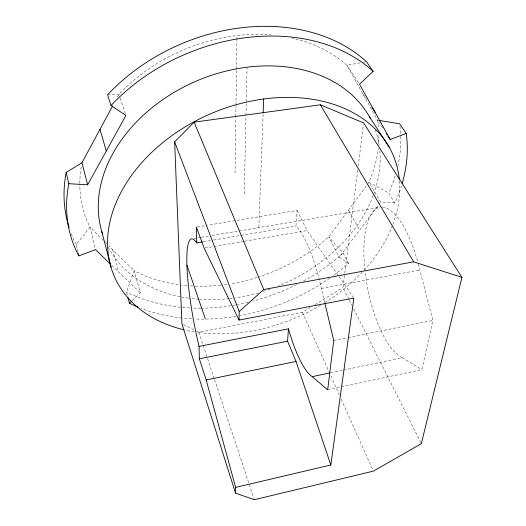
<?xml version="1.0" encoding="UTF-8"?>
<svg xmlns="http://www.w3.org/2000/svg" width="526" height="526" viewBox="0 0 526 526"><rect width="100%" height="100%" fill="white"/><g stroke="black" fill="none" stroke-linecap="round" stroke-linejoin="round"><path stroke-width="0.39" stroke-dasharray="2.63 1.97" d="M235.037 173.225L235.812 117.502M235.826 116.68L235.977 106.028M235.983 105.207L236.476 69.965M236.49 69.149L236.884 40.463M236.897 39.641L236.956 35.544M244.202 194.055L245.971 116.292M245.984 115.477L247.062 68.005M258.858 227.357L263.118 113.655M324.739 302.614L321.36 288.426A79.13 20.527 79.2 0 0 295.96 226.108L297.105 210.466L207.671 225.227M348.87 299.287L342.985 287.564L357.713 170.22M358.226 166.15L363.44 124.59M341.256 386.932L421.865 369.6L432.918 320.413L419.807 269.996A77.177 27.405 79 0 0 417.92 262.507M127.253 294.987L126.45 291.983L134.11 270.732L108.56 245.649M117.423 97.185L118.975 94.332A154.637 119.593 -23.7 0 1 270.726 34.867M257.898 277.169A154.637 119.593 -23.7 0 0 328.743 236.924L368.956 182.41A154.637 119.593 -23.7 0 0 378.194 148.306M333.662 275.322A176.572 133.716 -23.7 0 0 348.56 263.408L339.152 257.155L379.746 203.424M77.979 252.066L76.257 244.445L90.012 227.232A154.637 119.593 -23.7 0 1 79.827 184.113M132.342 300.517L140.37 292.877L134.11 270.732A154.637 119.593 -23.7 0 0 179.813 284.836M196.625 331.137L198.835 332.235L302.443 312.266L310.13 307.585M315.028 304.6L342.985 287.564M327.691 389.845L340.46 387.103M330.709 372.75L342.768 370.212M343.57 370.041L402.252 357.687L421.865 369.6M333.754 340.44L347.351 337.699M348.146 337.534L432.918 320.413M321.36 288.426L419.807 269.996M360.231 62.864L346.871 65.198A154.637 119.593 -23.7 0 0 292.134 38.076M363.374 62.318L366.517 61.766M204.969 248.035L243.847 241.388M244.662 241.243L307.026 230.585L353.4 297.407M194.147 238.495L197.381 237.949M198.19 237.811L200.623 237.404M201.432 237.265L208.717 236.042M211.958 235.497L378.746 207.481M203.2 241.809L212.879 240.172M213.688 240.034L295.96 226.108M197.197 226.962L206.869 225.365M107.62 94.805L118.975 94.332L119.967 97.349M394.829 202.951L380.725 202.115L368.956 182.41L388.747 193.042L394.829 202.951A176.572 133.716 -23.7 0 0 401.41 185.902M379.082 120.434L377.497 120.178L346.871 65.198L359.547 84.272M183.39 324.549L193.686 329.67M111.63 265.268L140.37 292.877M103.346 240.467L90.012 227.232L95.528 249.64M348.56 263.408L343.248 253.216L328.743 236.924L339.152 257.155M362.756 93.47L366.254 98.77M382.744 128.16L377.497 120.178A154.637 119.593 -23.7 0 1 378.516 128.324M348.56 210.19L359.633 230.178M349.238 300.024L351.815 305.152M353.656 308.821L421.333 443.668M297.105 210.466L307.026 230.585M302.443 312.266L328.875 371.468M330.887 375.965L339.25 394.697M341.256 399.195L373.046 470.382M198.835 332.235L207.349 357.936M207.606 358.719L214.319 378.97M214.575 379.746L254.314 499.7M120.217 98.106L125.944 115.457M112.617 249.679L118.534 271.968M375.301 129.738A146.136 110.348 -23.7 0 1 379.174 145.261M379.838 150.844A146.136 110.348 -23.7 0 1 373.46 194.798M373.184 195.547A146.136 110.348 -23.7 0 1 278.333 286.019M269.969 289.175A146.136 110.348 -23.7 0 1 263.026 291.47M258.365 292.85A146.136 110.348 -23.7 0 1 235.549 297.755M232.38 298.196A146.136 110.348 -23.7 0 1 230.007 298.492M229.218 298.584A146.136 110.348 -23.7 0 1 199.801 299.314M198.992 299.255A146.136 110.348 -23.7 0 1 189.386 298.262M188.591 298.15A146.136 110.348 -23.7 0 1 180.747 296.815M179.971 296.657A146.136 110.348 -23.7 0 1 107.554 245.997M106.489 243.834A146.136 110.348 -23.7 0 1 105.161 240.895M399.497 181.115A152.021 110.565 -23.7 0 1 392.731 224.733M392.442 225.496A152.021 110.565 -23.7 0 1 364.557 269.654M362.381 272.014A152.021 110.565 -23.7 0 1 325.338 302.371M320.564 305.29A152.021 110.565 -23.7 0 1 197.631 332.366M194.403 331.886A152.021 110.565 -23.7 0 1 185.678 330.196M378.851 135.728A154.637 119.593 -23.7 0 1 378.562 144.367M257.122 277.412A154.637 119.593 -23.7 0 1 230.329 283.81M227.147 284.303A154.637 119.593 -23.7 0 1 221.564 285.039M220.769 285.125A154.637 119.593 -23.7 0 1 193.627 286.052M192.805 286.012A154.637 119.593 -23.7 0 1 187.9 285.697M187.085 285.625A154.637 119.593 -23.7 0 1 181.417 285.039M79.827 183.304A154.637 119.593 -23.7 0 1 81.523 165.118M399.938 126.135A174.31 133.538 -23.7 0 1 400.7 135.616M400.727 136.412A174.31 133.538 -23.7 0 1 397.866 165.815M395.171 176.052A174.31 133.538 -23.7 0 1 388.747 193.042M343.248 253.216A174.31 133.538 -23.7 0 1 302.371 281.574M296.703 284.52A174.31 133.538 -23.7 0 1 252.809 301.148M248.187 302.312A174.31 133.538 -23.7 0 1 237.357 304.626M235.74 304.922A174.31 133.538 -23.7 0 1 231.696 305.606M230.888 305.738A174.31 133.538 -23.7 0 1 201.741 308.19M200.932 308.197A174.31 133.538 -23.7 0 1 192.924 308.085M189.728 307.947A174.31 133.538 -23.7 0 1 126.45 291.983M76.257 244.445A174.31 133.538 -23.7 0 1 70.944 232.788M329.763 278.103A176.572 133.716 -23.7 0 1 239.882 315.639M235.957 316.323A176.572 133.716 -23.7 0 1 194.955 318.973M191.734 318.822A176.572 133.716 -23.7 0 1 182.956 318.131M182.16 318.046A176.572 133.716 -23.7 0 1 141.06 308.315M402.252 357.687A77.177 27.405 79 0 1 365.083 271.495M364.998 270.739A77.177 27.405 79 0 1 380.14 207.152M382.317 207.047A77.177 27.405 79 0 1 417.716 261.77"/><path stroke-width="0.79" d="M235.53 493.105L181.917 323.812L174.632 141.888L194.14 122.17L320.367 104.799L363.65 122.959L461.927 277.38L421.333 443.668L373.375 471.132L254.314 499.7L235.53 493.105L235.648 487.405L206.172 379.936L199.347 358.804L199.071 346.384A81.182 12.894 79.5 0 1 186.848 263.131A81.182 12.894 79.5 0 1 196.75 242.9L196.395 227.094L204.16 248.173L239.041 320.071L353.867 298.078L330.821 464.991L235.648 487.405M239.041 320.071L239.218 311.53L174.632 141.888M263.151 112.84L263.671 98.934M330.821 464.991L296.033 361.461L287.551 341.19L288.458 328.822L199.071 346.384M69.07 227.449A174.31 133.538 -23.7 0 1 66.171 172.429L81.977 162.738L112.768 105.733M66.171 172.429L68.801 183.692L87.632 184.804L125.944 115.457L110.986 105.516L107.62 94.805A174.31 133.538 -23.7 0 1 366.517 61.766L373.158 71.319L359.547 84.272L390.174 139.475L406.23 133.472L399.622 123.788L379.871 120.566M138.101 307.138A176.572 133.716 -23.7 0 1 129.468 303.246L131.763 301.063M239.218 311.53L263.75 289.517L413.66 261.836L461.927 277.38M78.321 253.591L78.841 255.879L95.528 249.64L110.48 264.151M288.458 328.822A79.13 20.527 79.2 0 0 312.22 376.642L329.907 372.921M206.172 379.936L296.033 361.461M199.347 358.804L287.551 341.19M196.75 242.9L202.392 241.947M312.22 376.642L327.691 389.845L333.754 340.44L324.923 303.403M371.948 107.383L375.446 112.682M386.242 133.486L387.116 134.82M387.991 136.149L390.174 139.475M369.285 116.502L389.339 147.392M320.367 104.799L413.66 261.836M194.14 122.17L263.75 289.517M186.901 265.078L205.239 318.598M99.96 129.245L106.239 150.87M127.857 297.236L129.468 303.246M101.847 231.716L111.065 267.366M81.977 162.738L87.632 184.804M102.577 234.05A146.136 110.348 -23.7 0 1 196.159 81.155A146.136 110.348 -23.7 0 1 370.455 118.639M184.12 329.835A152.021 110.565 -23.7 0 1 174.211 133.992A152.021 110.565 -23.7 0 1 399.352 179.504M406.23 133.472A176.572 133.716 -23.7 0 1 402.127 183.548M78.841 255.879A176.572 133.716 -23.7 0 1 68.801 183.692M110.986 105.516A176.572 133.716 -23.7 0 1 373.158 71.319"/></g></svg>
